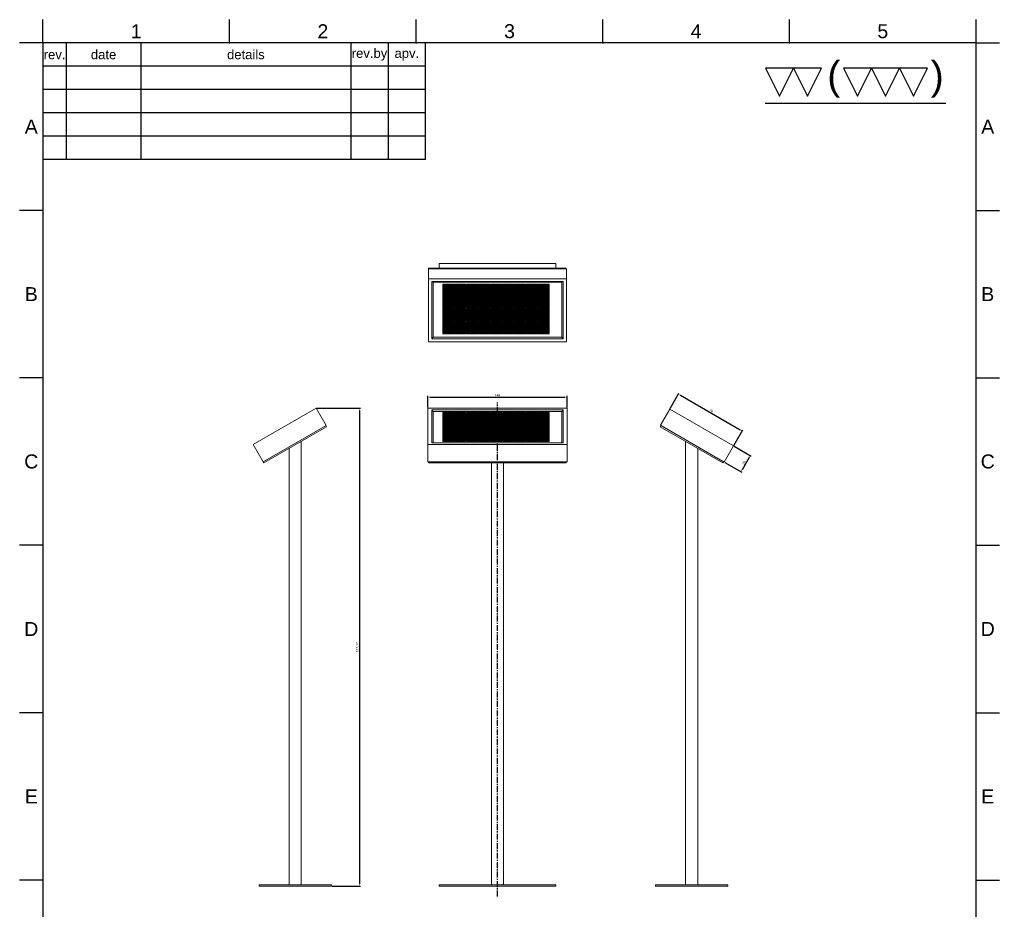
# Model space of a CAD drawing. Header units: millimetres. Extents: x 935 to 1985, y 2093 to 3578.
# Drawn here: x 935 to 1985, y 2624 to 3578 of the extents above; entities that cross this region are included whole.
import ezdxf

# ---------------------------------------------------------------- set-up
doc = ezdxf.new("R2010")
doc.units = ezdxf.units.MM
doc.header["$LTSCALE"] = 0.1
doc.linetypes.add('CENTERX2', pattern=[101.6, 63.5, -12.7, 12.7, -12.7])
for name, color, linetype in [('2', 2, 'Continuous'), ('5', 2, 'Continuous'), ('______', 7, 'Continuous'), ('FORM', 7, 'Continuous'), ('TEXT', 2, 'Continuous')]:
    doc.layers.add(name, color=color, linetype=linetype)
doc.styles.get("Standard").update_dxf_attribs({"font": 'arial_0.ttf'})
doc.dimstyles.new('ISO-25', dxfattribs={"dimtxt": 2.5, "dimasz": 2.5, "dimexe": 1.25, "dimexo": 0.625, "dimtad": 1, "dimtxsty": 'Standard', "dimcen": 2.5, "dimadec": 0, "dimazin": 0, "dimtfac": 1, "dimtmove": 0, "dimatfit": 3, "dimfxl": 1, "dimarcsym": 0})

# ---------------------------------------------------------------- blocks, each defined once
blk = doc.blocks.new('*D50')
at = {"layer": '5', "color": 0, "lineweight": -2, "transparency": 16777216}
for p, q in [((1253.6, 3162.3), (1300.7, 3162.3)), ((1299.5, 3159.8), (1299.5, 2652.7)), ((1270.1, 2650.2), (1300.7, 2650.2))]:
    blk.add_line(p, q, dxfattribs=at)
at = {"layer": '5', "color": 0, "transparency": 16777216}
for points in [[(1299.1, 3159.8), (1299.9, 3159.8), (1299.5, 3162.3)], [(1299.1, 2652.7), (1299.9, 2652.7), (1299.5, 2650.2)]]:
    blk.add_solid(points, dxfattribs=at)
at = {"layer": 'Defpoints', "color": 0, "transparency": 16777216}
for p in [(1253, 3162.3), (1269.4, 2650.2), (1299.5, 2650.2)]:
    blk.add_point(p, dxfattribs=at)
at = {"layer": '5', "color": 0, "transparency": 16777216, "insert": (1297.4, 2906.2), "char_height": 2.5, "attachment_point": 5, "rotation": 90}
blk.add_mtext('512,17', dxfattribs=at)
blk = doc.blocks.new('*D51')
at = {"layer": '5', "color": 0, "lineweight": -2, "transparency": 16777216}
for p, q in [((1372.9, 3163), (1372.9, 3175.4)), ((1375.4, 3174.1), (1519.4, 3174.1)), ((1521.9, 3163), (1521.9, 3175.4))]:
    blk.add_line(p, q, dxfattribs=at)
at = {"layer": '5', "color": 0, "transparency": 16777216}
for points in [[(1375.4, 3174.5), (1375.4, 3173.7), (1372.9, 3174.1)], [(1519.4, 3174.5), (1519.4, 3173.7), (1521.9, 3174.1)]]:
    blk.add_solid(points, dxfattribs=at)
at = {"layer": 'Defpoints', "color": 0, "transparency": 16777216}
for p in [(1521.9, 3174.1), (1372.9, 3162.3), (1521.9, 3162.3)]:
    blk.add_point(p, dxfattribs=at)
at = {"layer": '5', "color": 0, "transparency": 16777216, "insert": (1447.4, 3176), "char_height": 2.5, "attachment_point": 5}
blk.add_mtext('149', dxfattribs=at)
blk = doc.blocks.new('*D52')
at = {"layer": '5', "color": 0, "lineweight": -2, "transparency": 16777216}
for p, q in [((1632.3, 3161.8), (1641.9, 3178.4)), ((1643.4, 3176), (1707.5, 3139)), ((1700.7, 3122.3), (1710.3, 3138.9))]:
    blk.add_line(p, q, dxfattribs=at)
at = {"layer": '5', "color": 0, "transparency": 16777216}
for points in [[(1643.6, 3176.4), (1643.2, 3175.7), (1641.3, 3177.3)], [(1707.7, 3139.4), (1707.3, 3138.7), (1709.7, 3137.8)]]:
    blk.add_solid(points, dxfattribs=at)
at = {"layer": 'Defpoints', "color": 0, "transparency": 16777216}
for p in [(1632, 3161.3), (1709.7, 3137.8), (1700.4, 3121.8)]:
    blk.add_point(p, dxfattribs=at)
at = {"layer": '5', "color": 0, "transparency": 16777216, "insert": (1676.4, 3159.2), "char_height": 2.5, "attachment_point": 5, "rotation": 330}
blk.add_mtext('79', dxfattribs=at)
blk = doc.blocks.new('*D53')
at = {"layer": '5', "color": 0, "lineweight": -2, "transparency": 16777216}
for p, q in [((1701, 3121.5), (1719.3, 3110.9)), ((1717, 3109.3), (1709.5, 3096.3)), ((1691, 3104.1), (1709.3, 3093.6))]:
    blk.add_line(p, q, dxfattribs=at)
at = {"layer": '5', "color": 0, "transparency": 16777216}
for points in [[(1716.6, 3109.5), (1717.3, 3109.1), (1718.2, 3111.5)], [(1709.1, 3096.6), (1709.8, 3096.1), (1708.2, 3094.2)]]:
    blk.add_solid(points, dxfattribs=at)
at = {"layer": 'Defpoints', "color": 0, "transparency": 16777216}
for p in [(1700.4, 3121.8), (1690.4, 3104.5), (1708.2, 3094.2)]:
    blk.add_point(p, dxfattribs=at)
at = {"layer": '5', "color": 0, "transparency": 16777216, "insert": (1711.6, 3103.8), "char_height": 2.5, "attachment_point": 5, "rotation": 60}
blk.add_mtext('20', dxfattribs=at)

msp = doc.modelspace()

# ---------------------------------------------------------------- hatches: boundary and pattern name
for points in [[(1400.902, 3295.019), (1388.902, 3295.019), (1388.902, 3282.245), (1400.902, 3282.245)], [(1413.652, 3295.019), (1401.652, 3295.019), (1401.652, 3282.245), (1413.652, 3282.245)], [(1426.402, 3295.019), (1414.402, 3295.019), (1414.402, 3282.245), (1426.402, 3282.245)], [(1439.152, 3295.019), (1427.152, 3295.019), (1427.152, 3282.245), (1439.152, 3282.245)], [(1451.902, 3295.019), (1439.902, 3295.019), (1439.902, 3282.245), (1451.902, 3282.245)], [(1464.652, 3295.019), (1452.652, 3295.019), (1452.652, 3282.245), (1464.652, 3282.245)], [(1477.402, 3295.019), (1465.402, 3295.019), (1465.402, 3282.245), (1477.402, 3282.245)], [(1490.152, 3295.019), (1478.152, 3295.019), (1478.152, 3282.245), (1490.152, 3282.245)], [(1502.902, 3295.019), (1490.902, 3295.019), (1490.902, 3282.245), (1502.902, 3282.245)], [(1400.902, 3281.596), (1388.902, 3281.596), (1388.902, 3268.822), (1400.902, 3268.822)], [(1413.652, 3281.596), (1401.652, 3281.596), (1401.652, 3268.822), (1413.652, 3268.822)], [(1426.402, 3281.596), (1414.402, 3281.596), (1414.402, 3268.822), (1426.402, 3268.822)], [(1439.152, 3281.596), (1427.152, 3281.596), (1427.152, 3268.822), (1439.152, 3268.822)], [(1451.902, 3281.596), (1439.902, 3281.596), (1439.902, 3268.822), (1451.902, 3268.822)], [(1464.652, 3281.596), (1452.652, 3281.596), (1452.652, 3268.822), (1464.652, 3268.822)], [(1477.402, 3281.596), (1465.402, 3281.596), (1465.402, 3268.822), (1477.402, 3268.822)], [(1490.152, 3281.596), (1478.152, 3281.596), (1478.152, 3268.822), (1490.152, 3268.822)], [(1502.902, 3281.596), (1490.902, 3281.596), (1490.902, 3268.822), (1502.902, 3268.822)], [(1400.902, 3268.172), (1388.902, 3268.172), (1388.902, 3255.398), (1400.902, 3255.398)], [(1413.652, 3268.172), (1401.652, 3268.172), (1401.652, 3255.398), (1413.652, 3255.398)], [(1426.402, 3268.172), (1414.402, 3268.172), (1414.402, 3255.398), (1426.402, 3255.398)], [(1439.152, 3268.172), (1427.152, 3268.172), (1427.152, 3255.398), (1439.152, 3255.398)], [(1451.902, 3268.172), (1439.902, 3268.172), (1439.902, 3255.398), (1451.902, 3255.398)], [(1464.652, 3268.172), (1452.652, 3268.172), (1452.652, 3255.398), (1464.652, 3255.398)], [(1477.402, 3268.172), (1465.402, 3268.172), (1465.402, 3255.398), (1477.402, 3255.398)], [(1490.152, 3268.172), (1478.152, 3268.172), (1478.152, 3255.398), (1490.152, 3255.398)], [(1502.902, 3268.172), (1490.902, 3268.172), (1490.902, 3255.398), (1502.902, 3255.398)], [(1400.902, 3254.749), (1388.902, 3254.749), (1388.902, 3241.975), (1400.902, 3241.975)], [(1413.652, 3254.749), (1401.652, 3254.749), (1401.652, 3241.975), (1413.652, 3241.975)], [(1426.402, 3254.749), (1414.402, 3254.749), (1414.402, 3241.975), (1426.402, 3241.975)], [(1439.152, 3254.749), (1427.152, 3254.749), (1427.152, 3241.975), (1439.152, 3241.975)], [(1451.902, 3254.749), (1439.902, 3254.749), (1439.902, 3241.975), (1451.902, 3241.975)], [(1464.652, 3254.749), (1452.652, 3254.749), (1452.652, 3241.975), (1464.652, 3241.975)], [(1477.402, 3254.749), (1465.402, 3254.749), (1465.402, 3241.975), (1477.402, 3241.975)], [(1490.152, 3254.749), (1478.152, 3254.749), (1478.152, 3241.975), (1490.152, 3241.975)], [(1502.902, 3254.749), (1490.902, 3254.749), (1490.902, 3241.975), (1502.902, 3241.975)], [(1400.902, 3157.494), (1388.902, 3157.494), (1388.902, 3150.119), (1400.902, 3150.119)], [(1413.652, 3157.494), (1401.652, 3157.494), (1401.652, 3150.119), (1413.652, 3150.119)], [(1426.402, 3157.494), (1414.402, 3157.494), (1414.402, 3150.119), (1426.402, 3150.119)], [(1439.152, 3157.494), (1427.152, 3157.494), (1427.152, 3150.119), (1439.152, 3150.119)], [(1447.402, 3157.494), (1439.902, 3157.494), (1439.902, 3150.119), (1447.402, 3150.119)], [(1451.902, 3157.494), (1447.402, 3157.494), (1447.402, 3150.119), (1451.902, 3150.119)], [(1464.652, 3157.494), (1452.652, 3157.494), (1452.652, 3150.119), (1464.652, 3150.119)], [(1477.402, 3157.494), (1465.402, 3157.494), (1465.402, 3150.119), (1477.402, 3150.119)], [(1490.152, 3157.494), (1478.152, 3157.494), (1478.152, 3150.119), (1490.152, 3150.119)], [(1502.902, 3157.494), (1490.902, 3157.494), (1490.902, 3150.119), (1502.902, 3150.119)], [(1400.902, 3149.744), (1388.902, 3149.744), (1388.902, 3142.369), (1400.902, 3142.369)], [(1400.902, 3141.994), (1388.902, 3141.994), (1388.902, 3134.619), (1400.902, 3134.619)], [(1413.652, 3149.744), (1401.652, 3149.744), (1401.652, 3142.369), (1413.652, 3142.369)], [(1413.652, 3141.994), (1401.652, 3141.994), (1401.652, 3134.619), (1413.652, 3134.619)], [(1426.402, 3149.744), (1414.402, 3149.744), (1414.402, 3142.369), (1426.402, 3142.369)], [(1426.402, 3141.994), (1414.402, 3141.994), (1414.402, 3134.619), (1426.402, 3134.619)], [(1439.152, 3149.744), (1427.152, 3149.744), (1427.152, 3142.369), (1439.152, 3142.369)], [(1439.152, 3141.994), (1427.152, 3141.994), (1427.152, 3134.619), (1439.152, 3134.619)], [(1447.402, 3149.744), (1439.902, 3149.744), (1439.902, 3142.369), (1447.402, 3142.369)], [(1447.402, 3141.994), (1439.902, 3141.994), (1439.902, 3134.619), (1447.402, 3134.619)], [(1451.902, 3149.744), (1447.402, 3149.744), (1447.402, 3142.369), (1451.902, 3142.369)], [(1451.902, 3141.994), (1447.402, 3141.994), (1447.402, 3134.619), (1451.902, 3134.619)], [(1464.652, 3149.744), (1452.652, 3149.744), (1452.652, 3142.369), (1464.652, 3142.369)], [(1464.652, 3141.994), (1452.652, 3141.994), (1452.652, 3134.619), (1464.652, 3134.619)], [(1477.402, 3149.744), (1465.402, 3149.744), (1465.402, 3142.369), (1477.402, 3142.369)], [(1477.402, 3141.994), (1465.402, 3141.994), (1465.402, 3134.619), (1477.402, 3134.619)], [(1490.152, 3149.744), (1478.152, 3149.744), (1478.152, 3142.369), (1490.152, 3142.369)], [(1490.152, 3141.994), (1478.152, 3141.994), (1478.152, 3134.619), (1490.152, 3134.619)], [(1502.902, 3149.744), (1490.902, 3149.744), (1490.902, 3142.369), (1502.902, 3142.369)], [(1502.902, 3141.994), (1490.902, 3141.994), (1490.902, 3134.619), (1502.902, 3134.619)], [(1400.902, 3134.244), (1388.902, 3134.244), (1388.902, 3126.869), (1400.902, 3126.869)], [(1413.652, 3134.244), (1401.652, 3134.244), (1401.652, 3126.869), (1413.652, 3126.869)], [(1426.402, 3134.244), (1414.402, 3134.244), (1414.402, 3126.869), (1426.402, 3126.869)], [(1439.152, 3134.244), (1427.152, 3134.244), (1427.152, 3126.869), (1439.152, 3126.869)], [(1447.402, 3134.244), (1439.902, 3134.244), (1439.902, 3126.869), (1447.402, 3126.869)], [(1451.902, 3134.244), (1447.402, 3134.244), (1447.402, 3126.869), (1451.902, 3126.869)], [(1464.652, 3134.244), (1452.652, 3134.244), (1452.652, 3126.869), (1464.652, 3126.869)], [(1477.402, 3134.244), (1465.402, 3134.244), (1465.402, 3126.869), (1477.402, 3126.869)], [(1490.152, 3134.244), (1478.152, 3134.244), (1478.152, 3126.869), (1490.152, 3126.869)], [(1502.902, 3134.244), (1490.902, 3134.244), (1490.902, 3126.869), (1502.902, 3126.869)]]:
    msp.add_hatch(color=8).paths.add_polyline_path(points, flags=0)

# ---------------------------------------------------------------- linework, layer by layer
at = {"color": 1, "linetype": 'CENTERX2'}
msp.add_line((1447.402, 2639.058), (1447.402, 3168.284), dxfattribs=at)
at = {"layer": '2', "color": 2}
for p, q in [((1764.773, 3526.42), (1734.773, 3526.42)), ((1734.773, 3526.42), (1749.773, 3496.42)), ((1749.773, 3496.42), (1764.773, 3526.42)), ((1794.773, 3526.42), (1764.773, 3526.42)), ((1764.773, 3526.42), (1779.773, 3496.42)), ((1779.773, 3496.42), (1794.773, 3526.42)), ((1848.237, 3526.42), (1818.237, 3526.42)), ((1818.237, 3526.42), (1833.237, 3496.42)), ((1833.237, 3496.42), (1848.237, 3526.42)), ((1878.237, 3526.42), (1848.237, 3526.42)), ((1848.237, 3526.42), (1863.237, 3496.42)), ((1863.237, 3496.42), (1878.237, 3526.42)), ((1908.237, 3526.42), (1878.237, 3526.42)), ((1878.237, 3526.42), (1893.237, 3496.42)), ((1893.237, 3496.42), (1908.237, 3526.42)), ((1734.233, 3489.131), (1927.915, 3489.131))]:
    msp.add_line(p, q, dxfattribs=at)
at = {"layer": '______', "lineweight": 15}
for p, q in [((1373.402, 3300.889), (1373.402, 3311.639)), ((1521.402, 3311.639), (1373.402, 3311.639)), ((1373.652, 3311.639), (1373.652, 3312.173)), ((1521.152, 3312.173), (1373.652, 3312.173)), ((1384.902, 3317.364), (1509.902, 3317.364)), ((1384.902, 3312.173), (1384.902, 3317.364)), ((1509.902, 3317.364), (1509.902, 3312.173)), ((1521.152, 3311.639), (1521.152, 3312.173)), ((1521.402, 3300.889), (1521.402, 3311.639)), ((1373.402, 3300.889), (1373.402, 3233.339)), ((1373.402, 3300.889), (1521.402, 3300.889)), ((1376.902, 3297.858), (1517.902, 3297.858)), ((1376.902, 3236.37), (1376.902, 3297.858)), ((1376.902, 3297.858), (1378.402, 3297.309)), ((1378.402, 3297.309), (1516.402, 3297.309)), ((1378.402, 3297.309), (1378.402, 3238.419)), ((1516.402, 3297.309), (1517.902, 3297.858)), ((1516.402, 3297.309), (1516.402, 3238.419)), ((1517.902, 3297.858), (1517.902, 3236.37)), ((1521.402, 3300.889), (1521.402, 3233.339)), ((1400.902, 3295.144), (1388.902, 3295.144)), ((1388.902, 3295.019), (1388.902, 3295.144)), ((1400.902, 3295.019), (1388.902, 3295.019)), ((1388.902, 3295.019), (1388.902, 3282.245)), ((1400.902, 3295.019), (1400.902, 3295.144)), ((1400.902, 3282.245), (1400.902, 3295.019)), ((1413.652, 3295.144), (1401.652, 3295.144)), ((1401.652, 3295.019), (1401.652, 3295.144)), ((1413.652, 3295.019), (1401.652, 3295.019)), ((1401.652, 3295.019), (1401.652, 3282.245)), ((1413.652, 3295.019), (1413.652, 3295.144)), ((1413.652, 3282.245), (1413.652, 3295.019)), ((1426.402, 3295.144), (1414.402, 3295.144)), ((1414.402, 3295.019), (1414.402, 3295.144)), ((1426.402, 3295.019), (1414.402, 3295.019)), ((1414.402, 3295.019), (1414.402, 3282.245)), ((1426.402, 3295.019), (1426.402, 3295.144)), ((1426.402, 3282.245), (1426.402, 3295.019)), ((1439.152, 3295.144), (1427.152, 3295.144)), ((1427.152, 3295.019), (1427.152, 3295.144)), ((1439.152, 3295.019), (1427.152, 3295.019)), ((1427.152, 3295.019), (1427.152, 3282.245)), ((1439.152, 3295.019), (1439.152, 3295.144)), ((1439.152, 3282.245), (1439.152, 3295.019)), ((1451.902, 3295.144), (1439.902, 3295.144)), ((1439.902, 3295.019), (1439.902, 3295.144)), ((1451.902, 3295.019), (1439.902, 3295.019)), ((1439.902, 3295.019), (1439.902, 3282.245)), ((1451.902, 3295.019), (1451.902, 3295.144)), ((1451.902, 3282.245), (1451.902, 3295.019)), ((1464.652, 3295.144), (1452.652, 3295.144)), ((1452.652, 3295.019), (1452.652, 3295.144)), ((1464.652, 3295.019), (1452.652, 3295.019)), ((1452.652, 3295.019), (1452.652, 3282.245)), ((1464.652, 3295.019), (1464.652, 3295.144)), ((1464.652, 3282.245), (1464.652, 3295.019)), ((1477.402, 3295.144), (1465.402, 3295.144)), ((1465.402, 3295.019), (1465.402, 3295.144)), ((1477.402, 3295.019), (1465.402, 3295.019)), ((1465.402, 3295.019), (1465.402, 3282.245)), ((1477.402, 3295.019), (1477.402, 3295.144)), ((1477.402, 3282.245), (1477.402, 3295.019)), ((1490.152, 3295.144), (1478.152, 3295.144)), ((1478.152, 3295.019), (1478.152, 3295.144)), ((1490.152, 3295.019), (1478.152, 3295.019)), ((1478.152, 3295.019), (1478.152, 3282.245)), ((1490.152, 3295.019), (1490.152, 3295.144)), ((1490.152, 3282.245), (1490.152, 3295.019)), ((1502.902, 3295.144), (1490.902, 3295.144)), ((1490.902, 3295.019), (1490.902, 3295.144)), ((1502.902, 3295.019), (1490.902, 3295.019)), ((1490.902, 3295.019), (1490.902, 3282.245)), ((1502.902, 3295.019), (1502.902, 3295.144)), ((1502.902, 3282.245), (1502.902, 3295.019)), ((1388.902, 3282.245), (1400.902, 3282.245)), ((1400.902, 3281.721), (1388.902, 3281.721)), ((1388.902, 3281.596), (1388.902, 3281.721)), ((1400.902, 3281.596), (1388.902, 3281.596)), ((1388.902, 3281.596), (1388.902, 3268.822)), ((1400.902, 3281.596), (1400.902, 3281.721)), ((1400.902, 3268.822), (1400.902, 3281.596)), ((1401.652, 3282.245), (1413.652, 3282.245)), ((1413.652, 3281.721), (1401.652, 3281.721)), ((1401.652, 3281.596), (1401.652, 3281.721)), ((1413.652, 3281.596), (1401.652, 3281.596)), ((1401.652, 3281.596), (1401.652, 3268.822)), ((1413.652, 3281.596), (1413.652, 3281.721)), ((1413.652, 3268.822), (1413.652, 3281.596)), ((1414.402, 3282.245), (1426.402, 3282.245)), ((1426.402, 3281.721), (1414.402, 3281.721)), ((1414.402, 3281.596), (1414.402, 3281.721)), ((1426.402, 3281.596), (1414.402, 3281.596)), ((1414.402, 3281.596), (1414.402, 3268.822)), ((1426.402, 3281.596), (1426.402, 3281.721)), ((1426.402, 3268.822), (1426.402, 3281.596)), ((1427.152, 3282.245), (1439.152, 3282.245)), ((1439.152, 3281.721), (1427.152, 3281.721)), ((1427.152, 3281.596), (1427.152, 3281.721)), ((1439.152, 3281.596), (1427.152, 3281.596)), ((1427.152, 3281.596), (1427.152, 3268.822)), ((1439.152, 3281.596), (1439.152, 3281.721)), ((1439.152, 3268.822), (1439.152, 3281.596)), ((1439.902, 3282.245), (1451.902, 3282.245)), ((1451.902, 3281.721), (1439.902, 3281.721)), ((1439.902, 3281.596), (1439.902, 3281.721)), ((1451.902, 3281.596), (1439.902, 3281.596)), ((1439.902, 3281.596), (1439.902, 3268.822)), ((1451.902, 3281.596), (1451.902, 3281.721)), ((1451.902, 3268.822), (1451.902, 3281.596)), ((1452.652, 3282.245), (1464.652, 3282.245)), ((1464.652, 3281.721), (1452.652, 3281.721)), ((1452.652, 3281.596), (1452.652, 3281.721)), ((1464.652, 3281.596), (1452.652, 3281.596)), ((1452.652, 3281.596), (1452.652, 3268.822)), ((1464.652, 3281.596), (1464.652, 3281.721)), ((1464.652, 3268.822), (1464.652, 3281.596)), ((1465.402, 3282.245), (1477.402, 3282.245)), ((1477.402, 3281.721), (1465.402, 3281.721)), ((1465.402, 3281.596), (1465.402, 3281.721)), ((1477.402, 3281.596), (1465.402, 3281.596)), ((1465.402, 3281.596), (1465.402, 3268.822)), ((1477.402, 3281.596), (1477.402, 3281.721)), ((1477.402, 3268.822), (1477.402, 3281.596)), ((1478.152, 3282.245), (1490.152, 3282.245)), ((1490.152, 3281.721), (1478.152, 3281.721)), ((1478.152, 3281.596), (1478.152, 3281.721)), ((1490.152, 3281.596), (1478.152, 3281.596)), ((1478.152, 3281.596), (1478.152, 3268.822)), ((1490.152, 3281.596), (1490.152, 3281.721)), ((1490.152, 3268.822), (1490.152, 3281.596)), ((1490.902, 3282.245), (1502.902, 3282.245)), ((1502.902, 3281.721), (1490.902, 3281.721)), ((1490.902, 3281.596), (1490.902, 3281.721)), ((1502.902, 3281.596), (1490.902, 3281.596)), ((1490.902, 3281.596), (1490.902, 3268.822)), ((1502.902, 3281.596), (1502.902, 3281.721)), ((1502.902, 3268.822), (1502.902, 3281.596)), ((1388.902, 3268.822), (1400.902, 3268.822)), ((1400.902, 3268.297), (1388.902, 3268.297)), ((1388.902, 3268.172), (1388.902, 3268.297)), ((1400.902, 3268.172), (1388.902, 3268.172)), ((1388.902, 3268.172), (1388.902, 3255.398)), ((1400.902, 3268.172), (1400.902, 3268.297)), ((1400.902, 3255.398), (1400.902, 3268.172)), ((1401.652, 3268.822), (1413.652, 3268.822)), ((1413.652, 3268.297), (1401.652, 3268.297)), ((1401.652, 3268.172), (1401.652, 3268.297)), ((1413.652, 3268.172), (1401.652, 3268.172)), ((1401.652, 3268.172), (1401.652, 3255.398)), ((1413.652, 3268.172), (1413.652, 3268.297)), ((1413.652, 3255.398), (1413.652, 3268.172)), ((1414.402, 3268.822), (1426.402, 3268.822)), ((1426.402, 3268.297), (1414.402, 3268.297)), ((1414.402, 3268.172), (1414.402, 3268.297)), ((1426.402, 3268.172), (1414.402, 3268.172)), ((1414.402, 3268.172), (1414.402, 3255.398)), ((1426.402, 3268.172), (1426.402, 3268.297)), ((1426.402, 3255.398), (1426.402, 3268.172)), ((1427.152, 3268.822), (1439.152, 3268.822)), ((1439.152, 3268.297), (1427.152, 3268.297)), ((1427.152, 3268.172), (1427.152, 3268.297)), ((1439.152, 3268.172), (1427.152, 3268.172)), ((1427.152, 3268.172), (1427.152, 3255.398)), ((1439.152, 3268.172), (1439.152, 3268.297)), ((1439.152, 3255.398), (1439.152, 3268.172)), ((1439.902, 3268.822), (1451.902, 3268.822)), ((1451.902, 3268.297), (1439.902, 3268.297)), ((1439.902, 3268.172), (1439.902, 3268.297)), ((1451.902, 3268.172), (1439.902, 3268.172)), ((1439.902, 3268.172), (1439.902, 3255.398)), ((1451.902, 3268.172), (1451.902, 3268.297)), ((1451.902, 3255.398), (1451.902, 3268.172)), ((1452.652, 3268.822), (1464.652, 3268.822)), ((1464.652, 3268.297), (1452.652, 3268.297)), ((1452.652, 3268.172), (1452.652, 3268.297)), ((1464.652, 3268.172), (1452.652, 3268.172)), ((1452.652, 3268.172), (1452.652, 3255.398)), ((1464.652, 3268.172), (1464.652, 3268.297)), ((1464.652, 3255.398), (1464.652, 3268.172)), ((1465.402, 3268.822), (1477.402, 3268.822)), ((1477.402, 3268.297), (1465.402, 3268.297)), ((1465.402, 3268.172), (1465.402, 3268.297)), ((1477.402, 3268.172), (1465.402, 3268.172)), ((1465.402, 3268.172), (1465.402, 3255.398)), ((1477.402, 3268.172), (1477.402, 3268.297)), ((1477.402, 3255.398), (1477.402, 3268.172)), ((1478.152, 3268.822), (1490.152, 3268.822)), ((1490.152, 3268.297), (1478.152, 3268.297)), ((1478.152, 3268.172), (1478.152, 3268.297)), ((1490.152, 3268.172), (1478.152, 3268.172)), ((1478.152, 3268.172), (1478.152, 3255.398)), ((1490.152, 3268.172), (1490.152, 3268.297)), ((1490.152, 3255.398), (1490.152, 3268.172)), ((1490.902, 3268.822), (1502.902, 3268.822)), ((1502.902, 3268.297), (1490.902, 3268.297)), ((1490.902, 3268.172), (1490.902, 3268.297)), ((1502.902, 3268.172), (1490.902, 3268.172)), ((1490.902, 3268.172), (1490.902, 3255.398)), ((1502.902, 3268.172), (1502.902, 3268.297)), ((1502.902, 3255.398), (1502.902, 3268.172)), ((1388.902, 3255.398), (1400.902, 3255.398)), ((1401.652, 3255.398), (1413.652, 3255.398)), ((1414.402, 3255.398), (1426.402, 3255.398)), ((1427.152, 3255.398), (1439.152, 3255.398)), ((1439.902, 3255.398), (1451.902, 3255.398)), ((1452.652, 3255.398), (1464.652, 3255.398)), ((1465.402, 3255.398), (1477.402, 3255.398)), ((1478.152, 3255.398), (1490.152, 3255.398)), ((1490.902, 3255.398), (1502.902, 3255.398)), ((1400.902, 3254.874), (1388.902, 3254.874)), ((1388.902, 3254.749), (1388.902, 3254.874)), ((1400.902, 3254.749), (1388.902, 3254.749)), ((1388.902, 3254.749), (1388.902, 3241.975)), ((1400.902, 3254.749), (1400.902, 3254.874)), ((1400.902, 3241.975), (1400.902, 3254.749)), ((1413.652, 3254.874), (1401.652, 3254.874)), ((1401.652, 3254.749), (1401.652, 3254.874)), ((1413.652, 3254.749), (1401.652, 3254.749)), ((1401.652, 3254.749), (1401.652, 3241.975)), ((1413.652, 3254.749), (1413.652, 3254.874)), ((1413.652, 3241.975), (1413.652, 3254.749)), ((1426.402, 3254.874), (1414.402, 3254.874)), ((1414.402, 3254.749), (1414.402, 3254.874)), ((1426.402, 3254.749), (1414.402, 3254.749)), ((1414.402, 3254.749), (1414.402, 3241.975)), ((1426.402, 3254.749), (1426.402, 3254.874)), ((1426.402, 3241.975), (1426.402, 3254.749)), ((1439.152, 3254.874), (1427.152, 3254.874)), ((1427.152, 3254.749), (1427.152, 3254.874)), ((1439.152, 3254.749), (1427.152, 3254.749)), ((1427.152, 3254.749), (1427.152, 3241.975)), ((1439.152, 3254.749), (1439.152, 3254.874)), ((1439.152, 3241.975), (1439.152, 3254.749)), ((1451.902, 3254.874), (1439.902, 3254.874)), ((1439.902, 3254.749), (1439.902, 3254.874)), ((1451.902, 3254.749), (1439.902, 3254.749)), ((1439.902, 3254.749), (1439.902, 3241.975)), ((1451.902, 3254.749), (1451.902, 3254.874)), ((1451.902, 3241.975), (1451.902, 3254.749)), ((1464.652, 3254.874), (1452.652, 3254.874)), ((1452.652, 3254.749), (1452.652, 3254.874)), ((1464.652, 3254.749), (1452.652, 3254.749)), ((1452.652, 3254.749), (1452.652, 3241.975)), ((1464.652, 3254.749), (1464.652, 3254.874)), ((1464.652, 3241.975), (1464.652, 3254.749)), ((1477.402, 3254.874), (1465.402, 3254.874)), ((1465.402, 3254.749), (1465.402, 3254.874)), ((1477.402, 3254.749), (1465.402, 3254.749)), ((1465.402, 3254.749), (1465.402, 3241.975)), ((1477.402, 3254.749), (1477.402, 3254.874)), ((1477.402, 3241.975), (1477.402, 3254.749)), ((1490.152, 3254.874), (1478.152, 3254.874)), ((1478.152, 3254.749), (1478.152, 3254.874)), ((1490.152, 3254.749), (1478.152, 3254.749)), ((1478.152, 3254.749), (1478.152, 3241.975)), ((1490.152, 3254.749), (1490.152, 3254.874)), ((1490.152, 3241.975), (1490.152, 3254.749)), ((1502.902, 3254.874), (1490.902, 3254.874)), ((1490.902, 3254.749), (1490.902, 3254.874)), ((1502.902, 3254.749), (1490.902, 3254.749)), ((1490.902, 3254.749), (1490.902, 3241.975)), ((1502.902, 3254.749), (1502.902, 3254.874)), ((1502.902, 3241.975), (1502.902, 3254.749)), ((1376.902, 3236.37), (1378.402, 3238.419)), ((1517.902, 3236.37), (1376.902, 3236.37)), ((1378.402, 3238.419), (1516.402, 3238.419)), ((1388.902, 3241.975), (1400.902, 3241.975)), ((1401.652, 3241.975), (1413.652, 3241.975)), ((1414.402, 3241.975), (1426.402, 3241.975)), ((1427.152, 3241.975), (1439.152, 3241.975)), ((1439.902, 3241.975), (1451.902, 3241.975)), ((1452.652, 3241.975), (1464.652, 3241.975)), ((1465.402, 3241.975), (1477.402, 3241.975)), ((1478.152, 3241.975), (1490.152, 3241.975)), ((1490.902, 3241.975), (1502.902, 3241.975)), ((1516.402, 3238.419), (1517.902, 3236.37)), ((1373.402, 3233.339), (1521.402, 3233.339)), ((1252.96, 3162.326), (1185.41, 3123.326)), ((1252.96, 3162.326), (1263.71, 3143.707)), ((1372.902, 3162.326), (1521.902, 3162.326)), ((1372.902, 3162.326), (1372.902, 3123.326)), ((1376.902, 3160.576), (1517.902, 3160.576)), ((1376.902, 3125.076), (1376.902, 3160.576)), ((1376.902, 3160.576), (1378.402, 3158.527)), ((1516.402, 3158.527), (1517.902, 3160.576)), ((1517.902, 3160.576), (1517.902, 3125.076)), ((1521.902, 3162.326), (1521.902, 3123.326)), ((1632.013, 3161.277), (1622.013, 3143.957)), ((1632.013, 3161.277), (1700.429, 3121.777)), ((1378.402, 3158.527), (1378.402, 3125.076)), ((1378.402, 3158.527), (1516.402, 3158.527)), ((1400.902, 3157.494), (1388.902, 3157.494)), ((1388.902, 3157.494), (1388.902, 3150.119)), ((1388.902, 3150.119), (1400.902, 3150.119)), ((1388.902, 3150.119), (1388.902, 3149.902)), ((1400.902, 3150.119), (1400.902, 3157.494)), ((1400.902, 3150.119), (1400.902, 3149.902)), ((1413.652, 3157.494), (1401.652, 3157.494)), ((1401.652, 3157.494), (1401.652, 3150.119)), ((1401.652, 3150.119), (1401.652, 3149.902)), ((1401.652, 3150.119), (1413.652, 3150.119)), ((1413.652, 3150.119), (1413.652, 3157.494)), ((1413.652, 3150.119), (1413.652, 3149.902)), ((1426.402, 3157.494), (1414.402, 3157.494)), ((1414.402, 3157.494), (1414.402, 3150.119)), ((1414.402, 3150.119), (1414.402, 3149.902)), ((1414.402, 3150.119), (1426.402, 3150.119)), ((1426.402, 3150.119), (1426.402, 3157.494)), ((1426.402, 3150.119), (1426.402, 3149.902)), ((1439.152, 3157.494), (1427.152, 3157.494)), ((1427.152, 3157.494), (1427.152, 3150.119)), ((1427.152, 3150.119), (1439.152, 3150.119)), ((1427.152, 3150.119), (1427.152, 3149.902)), ((1439.152, 3150.119), (1439.152, 3157.494)), ((1439.152, 3150.119), (1439.152, 3149.902)), ((1451.902, 3157.494), (1439.902, 3157.494)), ((1439.902, 3157.494), (1439.902, 3150.119)), ((1439.902, 3150.119), (1439.902, 3149.902)), ((1439.902, 3150.119), (1451.902, 3150.119)), ((1451.902, 3150.119), (1451.902, 3157.494)), ((1451.902, 3150.119), (1451.902, 3149.902)), ((1464.652, 3157.494), (1452.652, 3157.494)), ((1452.652, 3157.494), (1452.652, 3150.119)), ((1452.652, 3150.119), (1464.652, 3150.119)), ((1452.652, 3150.119), (1452.652, 3149.902)), ((1464.652, 3150.119), (1464.652, 3157.494)), ((1464.652, 3150.119), (1464.652, 3149.902)), ((1477.402, 3157.494), (1465.402, 3157.494)), ((1465.402, 3157.494), (1465.402, 3150.119)), ((1465.402, 3150.119), (1477.402, 3150.119)), ((1465.402, 3150.119), (1465.402, 3149.902)), ((1477.402, 3150.119), (1477.402, 3157.494)), ((1477.402, 3150.119), (1477.402, 3149.902)), ((1490.152, 3157.494), (1478.152, 3157.494)), ((1478.152, 3157.494), (1478.152, 3150.119)), ((1478.152, 3150.119), (1490.152, 3150.119)), ((1478.152, 3150.119), (1478.152, 3149.902)), ((1490.152, 3150.119), (1490.152, 3157.494)), ((1490.152, 3150.119), (1490.152, 3149.902)), ((1502.902, 3157.494), (1490.902, 3157.494)), ((1490.902, 3157.494), (1490.902, 3150.119)), ((1490.902, 3150.119), (1502.902, 3150.119)), ((1490.902, 3150.119), (1490.902, 3149.902)), ((1502.902, 3150.119), (1502.902, 3157.494)), ((1502.902, 3150.119), (1502.902, 3149.902)), ((1516.402, 3158.527), (1516.402, 3125.076)), ((1196.16, 3104.707), (1263.71, 3143.707)), ((1197.126, 3103.533), (1264.243, 3142.283)), ((1263.493, 3143.582), (1264.243, 3142.283)), ((1388.902, 3149.902), (1400.902, 3149.902)), ((1400.902, 3149.744), (1388.902, 3149.744)), ((1388.902, 3149.744), (1388.902, 3142.369)), ((1388.902, 3142.369), (1400.902, 3142.369)), ((1388.902, 3142.369), (1388.902, 3142.152)), ((1388.902, 3142.152), (1400.902, 3142.152)), ((1400.902, 3141.994), (1388.902, 3141.994)), ((1388.902, 3141.994), (1388.902, 3134.619)), ((1400.902, 3142.369), (1400.902, 3149.744)), ((1400.902, 3142.369), (1400.902, 3142.152)), ((1400.902, 3134.619), (1400.902, 3141.994)), ((1401.652, 3149.902), (1413.652, 3149.902)), ((1413.652, 3149.744), (1401.652, 3149.744)), ((1401.652, 3149.744), (1401.652, 3142.369)), ((1401.652, 3142.369), (1413.652, 3142.369)), ((1401.652, 3142.369), (1401.652, 3142.152)), ((1401.652, 3142.152), (1413.652, 3142.152)), ((1413.652, 3141.994), (1401.652, 3141.994)), ((1401.652, 3141.994), (1401.652, 3134.619)), ((1413.652, 3142.369), (1413.652, 3149.744)), ((1413.652, 3142.369), (1413.652, 3142.152)), ((1413.652, 3134.619), (1413.652, 3141.994)), ((1414.402, 3149.902), (1426.402, 3149.902)), ((1426.402, 3149.744), (1414.402, 3149.744)), ((1414.402, 3149.744), (1414.402, 3142.369)), ((1414.402, 3142.369), (1426.402, 3142.369)), ((1414.402, 3142.369), (1414.402, 3142.152)), ((1414.402, 3142.152), (1426.402, 3142.152)), ((1426.402, 3141.994), (1414.402, 3141.994)), ((1414.402, 3141.994), (1414.402, 3134.619)), ((1426.402, 3142.369), (1426.402, 3149.744)), ((1426.402, 3142.369), (1426.402, 3142.152)), ((1426.402, 3134.619), (1426.402, 3141.994)), ((1427.152, 3149.902), (1439.152, 3149.902)), ((1439.152, 3149.744), (1427.152, 3149.744)), ((1427.152, 3149.744), (1427.152, 3142.369)), ((1427.152, 3142.369), (1439.152, 3142.369)), ((1427.152, 3142.369), (1427.152, 3142.152)), ((1427.152, 3142.152), (1439.152, 3142.152)), ((1439.152, 3141.994), (1427.152, 3141.994)), ((1427.152, 3141.994), (1427.152, 3134.619)), ((1439.152, 3142.369), (1439.152, 3149.744)), ((1439.152, 3142.369), (1439.152, 3142.152)), ((1439.152, 3134.619), (1439.152, 3141.994)), ((1439.902, 3149.902), (1451.902, 3149.902)), ((1451.902, 3149.744), (1439.902, 3149.744)), ((1439.902, 3149.744), (1439.902, 3142.369)), ((1439.902, 3142.369), (1451.902, 3142.369)), ((1439.902, 3142.369), (1439.902, 3142.152)), ((1439.902, 3142.152), (1451.902, 3142.152)), ((1451.902, 3141.994), (1439.902, 3141.994)), ((1439.902, 3141.994), (1439.902, 3134.619)), ((1451.902, 3142.369), (1451.902, 3149.744)), ((1451.902, 3142.369), (1451.902, 3142.152)), ((1451.902, 3134.619), (1451.902, 3141.994)), ((1452.652, 3149.902), (1464.652, 3149.902)), ((1464.652, 3149.744), (1452.652, 3149.744)), ((1452.652, 3149.744), (1452.652, 3142.369)), ((1452.652, 3142.369), (1464.652, 3142.369)), ((1452.652, 3142.369), (1452.652, 3142.152)), ((1452.652, 3142.152), (1464.652, 3142.152)), ((1464.652, 3141.994), (1452.652, 3141.994)), ((1452.652, 3141.994), (1452.652, 3134.619)), ((1464.652, 3142.369), (1464.652, 3149.744)), ((1464.652, 3142.369), (1464.652, 3142.152)), ((1464.652, 3134.619), (1464.652, 3141.994)), ((1465.402, 3149.902), (1477.402, 3149.902)), ((1477.402, 3149.744), (1465.402, 3149.744)), ((1465.402, 3149.744), (1465.402, 3142.369)), ((1465.402, 3142.369), (1477.402, 3142.369)), ((1465.402, 3142.369), (1465.402, 3142.152)), ((1465.402, 3142.152), (1477.402, 3142.152)), ((1477.402, 3141.994), (1465.402, 3141.994)), ((1465.402, 3141.994), (1465.402, 3134.619)), ((1477.402, 3142.369), (1477.402, 3149.744)), ((1477.402, 3142.369), (1477.402, 3142.152)), ((1477.402, 3134.619), (1477.402, 3141.994)), ((1478.152, 3149.902), (1490.152, 3149.902)), ((1490.152, 3149.744), (1478.152, 3149.744)), ((1478.152, 3149.744), (1478.152, 3142.369)), ((1478.152, 3142.369), (1490.152, 3142.369)), ((1478.152, 3142.369), (1478.152, 3142.152)), ((1478.152, 3142.152), (1490.152, 3142.152)), ((1490.152, 3141.994), (1478.152, 3141.994)), ((1478.152, 3141.994), (1478.152, 3134.619)), ((1490.152, 3142.369), (1490.152, 3149.744)), ((1490.152, 3142.369), (1490.152, 3142.152)), ((1490.152, 3134.619), (1490.152, 3141.994)), ((1490.902, 3149.902), (1502.902, 3149.902)), ((1502.902, 3149.744), (1490.902, 3149.744)), ((1490.902, 3149.744), (1490.902, 3142.369)), ((1490.902, 3142.369), (1502.902, 3142.369)), ((1490.902, 3142.369), (1490.902, 3142.152)), ((1490.902, 3142.152), (1502.902, 3142.152)), ((1502.902, 3141.994), (1490.902, 3141.994)), ((1490.902, 3141.994), (1490.902, 3134.619)), ((1502.902, 3142.369), (1502.902, 3149.744)), ((1502.902, 3142.369), (1502.902, 3142.152)), ((1502.902, 3134.619), (1502.902, 3141.994)), ((1622.663, 3143.582), (1621.913, 3142.283)), ((1621.913, 3142.283), (1689.03, 3103.533)), ((1622.013, 3143.957), (1690.429, 3104.457)), ((1388.902, 3134.619), (1400.902, 3134.619)), ((1388.902, 3134.619), (1388.902, 3134.402)), ((1388.902, 3134.402), (1400.902, 3134.402)), ((1400.902, 3134.244), (1388.902, 3134.244)), ((1388.902, 3134.244), (1388.902, 3126.869)), ((1400.902, 3134.619), (1400.902, 3134.402)), ((1400.902, 3126.869), (1400.902, 3134.244)), ((1401.652, 3134.619), (1413.652, 3134.619)), ((1401.652, 3134.619), (1401.652, 3134.402)), ((1401.652, 3134.402), (1413.652, 3134.402)), ((1413.652, 3134.244), (1401.652, 3134.244)), ((1401.652, 3134.244), (1401.652, 3126.869)), ((1413.652, 3134.619), (1413.652, 3134.402)), ((1413.652, 3126.869), (1413.652, 3134.244)), ((1414.402, 3134.619), (1426.402, 3134.619)), ((1414.402, 3134.619), (1414.402, 3134.402)), ((1414.402, 3134.402), (1426.402, 3134.402)), ((1426.402, 3134.244), (1414.402, 3134.244)), ((1414.402, 3134.244), (1414.402, 3126.869)), ((1426.402, 3134.619), (1426.402, 3134.402)), ((1426.402, 3126.869), (1426.402, 3134.244)), ((1427.152, 3134.619), (1439.152, 3134.619)), ((1427.152, 3134.619), (1427.152, 3134.402)), ((1427.152, 3134.402), (1439.152, 3134.402)), ((1439.152, 3134.244), (1427.152, 3134.244)), ((1427.152, 3134.244), (1427.152, 3126.869)), ((1439.152, 3134.619), (1439.152, 3134.402)), ((1439.152, 3126.869), (1439.152, 3134.244)), ((1439.902, 3134.619), (1439.902, 3134.402)), ((1439.902, 3134.619), (1451.902, 3134.619)), ((1439.902, 3134.402), (1451.902, 3134.402)), ((1451.902, 3134.244), (1439.902, 3134.244)), ((1439.902, 3134.244), (1439.902, 3126.869)), ((1451.902, 3134.619), (1451.902, 3134.402)), ((1451.902, 3126.869), (1451.902, 3134.244)), ((1452.652, 3134.619), (1464.652, 3134.619)), ((1452.652, 3134.619), (1452.652, 3134.402)), ((1452.652, 3134.402), (1464.652, 3134.402)), ((1464.652, 3134.244), (1452.652, 3134.244)), ((1452.652, 3134.244), (1452.652, 3126.869)), ((1464.652, 3134.619), (1464.652, 3134.402)), ((1464.652, 3126.869), (1464.652, 3134.244)), ((1465.402, 3134.619), (1477.402, 3134.619)), ((1465.402, 3134.619), (1465.402, 3134.402)), ((1465.402, 3134.402), (1477.402, 3134.402)), ((1477.402, 3134.244), (1465.402, 3134.244)), ((1465.402, 3134.244), (1465.402, 3126.869)), ((1477.402, 3134.619), (1477.402, 3134.402)), ((1477.402, 3126.869), (1477.402, 3134.244)), ((1478.152, 3134.619), (1478.152, 3134.402)), ((1478.152, 3134.619), (1490.152, 3134.619)), ((1478.152, 3134.402), (1490.152, 3134.402)), ((1490.152, 3134.244), (1478.152, 3134.244)), ((1478.152, 3134.244), (1478.152, 3126.869)), ((1490.152, 3134.619), (1490.152, 3134.402)), ((1490.152, 3126.869), (1490.152, 3134.244)), ((1490.902, 3134.619), (1502.902, 3134.619)), ((1490.902, 3134.619), (1490.902, 3134.402)), ((1490.902, 3134.402), (1502.902, 3134.402)), ((1502.902, 3134.244), (1490.902, 3134.244)), ((1490.902, 3134.244), (1490.902, 3126.869)), ((1502.902, 3134.619), (1502.902, 3134.402)), ((1502.902, 3126.869), (1502.902, 3134.244)), ((1185.41, 3123.326), (1196.16, 3104.707)), ((1224.185, 3119.155), (1224.185, 2651.661)), ((1237.185, 2651.661), (1237.185, 3126.661)), ((1372.902, 3123.326), (1521.902, 3123.326)), ((1372.902, 3123.326), (1372.902, 3104.707)), ((1517.902, 3125.076), (1376.902, 3125.076)), ((1388.902, 3126.869), (1388.902, 3126.652)), ((1388.902, 3126.869), (1400.902, 3126.869)), ((1388.902, 3126.652), (1400.902, 3126.652)), ((1400.902, 3126.869), (1400.902, 3126.652)), ((1401.652, 3126.869), (1413.652, 3126.869)), ((1401.652, 3126.869), (1401.652, 3126.652)), ((1401.652, 3126.652), (1413.652, 3126.652)), ((1413.652, 3126.869), (1413.652, 3126.652)), ((1414.402, 3126.869), (1414.402, 3126.652)), ((1414.402, 3126.869), (1426.402, 3126.869)), ((1414.402, 3126.652), (1426.402, 3126.652)), ((1426.402, 3126.869), (1426.402, 3126.652)), ((1427.152, 3126.869), (1439.152, 3126.869)), ((1427.152, 3126.869), (1427.152, 3126.652)), ((1427.152, 3126.652), (1439.152, 3126.652)), ((1439.152, 3126.869), (1439.152, 3126.652)), ((1439.902, 3126.869), (1451.902, 3126.869)), ((1439.902, 3126.869), (1439.902, 3126.652)), ((1439.902, 3126.652), (1451.902, 3126.652)), ((1451.902, 3126.869), (1451.902, 3126.652)), ((1452.652, 3126.869), (1452.652, 3126.652)), ((1452.652, 3126.869), (1464.652, 3126.869)), ((1452.652, 3126.652), (1464.652, 3126.652)), ((1464.652, 3126.869), (1464.652, 3126.652)), ((1465.402, 3126.869), (1465.402, 3126.652)), ((1465.402, 3126.869), (1477.402, 3126.869)), ((1465.402, 3126.652), (1477.402, 3126.652)), ((1477.402, 3126.869), (1477.402, 3126.652)), ((1478.152, 3126.869), (1478.152, 3126.652)), ((1478.152, 3126.869), (1490.152, 3126.869)), ((1478.152, 3126.652), (1490.152, 3126.652)), ((1490.152, 3126.869), (1490.152, 3126.652)), ((1490.902, 3126.869), (1490.902, 3126.652)), ((1490.902, 3126.869), (1502.902, 3126.869)), ((1490.902, 3126.652), (1502.902, 3126.652)), ((1502.902, 3126.869), (1502.902, 3126.652)), ((1521.902, 3123.326), (1521.902, 3104.707)), ((1648.971, 3126.661), (1648.971, 2651.661)), ((1661.971, 2651.661), (1661.971, 3119.155)), ((1700.429, 3121.777), (1690.429, 3104.457)), ((1196.376, 3104.832), (1197.126, 3103.533)), ((1372.902, 3104.707), (1521.902, 3104.707)), ((1373.652, 3104.707), (1373.652, 3103.533)), ((1373.652, 3103.533), (1521.152, 3103.533)), ((1440.902, 3103.533), (1440.902, 2651.661)), ((1453.902, 2651.661), (1453.902, 3103.533)), ((1521.152, 3104.707), (1521.152, 3103.533)), ((1689.78, 3104.832), (1689.03, 3103.533)), ((1191.935, 2650.161), (1191.935, 2651.661)), ((1269.435, 2651.661), (1191.935, 2651.661)), ((1269.435, 2650.161), (1191.935, 2650.161)), ((1269.435, 2650.161), (1269.435, 2651.661)), ((1384.902, 2650.161), (1384.902, 2651.661)), ((1509.902, 2651.661), (1384.902, 2651.661)), ((1509.902, 2650.161), (1384.902, 2650.161)), ((1509.902, 2650.161), (1509.902, 2651.661)), ((1616.721, 2650.161), (1616.721, 2651.661)), ((1694.221, 2651.661), (1616.721, 2651.661)), ((1694.221, 2650.161), (1616.721, 2650.161)), ((1694.221, 2650.161), (1694.221, 2651.661))]:
    msp.add_line(p, q, dxfattribs=at)
at = {"layer": 'FORM'}
for p, q in [((960.28, 3553.47), (960.28, 3578.47)), ((1160.28, 3553.47), (1160.28, 3578.47)), ((1360.28, 3553.47), (1360.28, 3578.47)), ((1560.28, 3553.47), (1560.28, 3578.47)), ((1760.28, 3553.47), (1760.28, 3578.47)), ((1960.28, 3553.47), (1960.28, 3578.47)), ((960.28, 3553.47), (935.28, 3553.47)), ((1960.28, 3553.47), (960.28, 3553.47)), ((960.28, 3553.47), (960.28, 2118.47)), ((960.28, 3553.47), (960.28, 3428.47)), ((985.28, 3553.47), (985.28, 3428.47)), ((1065.28, 3553.47), (1065.28, 3428.47)), ((1290.28, 3553.47), (1290.28, 3428.47)), ((1330.28, 3553.47), (1330.28, 3428.47)), ((1370.28, 3428.47), (1370.28, 3553.47)), ((1960.28, 2118.47), (1960.28, 3553.47)), ((1960.28, 3553.47), (1985.28, 3553.47)), ((1370.28, 3528.47), (960.28, 3528.47)), ((1370.28, 3503.47), (960.28, 3503.47)), ((1370.28, 3478.47), (960.28, 3478.47)), ((1370.28, 3453.47), (960.28, 3453.47)), ((1370.28, 3428.47), (960.28, 3428.47)), ((960.28, 3374.095), (935.28, 3374.095)), ((1960.28, 3374.095), (1985.28, 3374.095)), ((960.28, 3194.72), (935.28, 3194.72)), ((1960.28, 3194.72), (1985.28, 3194.72)), ((960.28, 3015.345), (935.28, 3015.345)), ((1960.28, 3015.345), (1985.28, 3015.345)), ((960.28, 2835.97), (935.28, 2835.97)), ((1960.28, 2835.97), (1985.28, 2835.97)), ((960.28, 2656.595), (935.28, 2656.595)), ((1960.28, 2656.595), (1985.28, 2656.595))]:
    msp.add_line(p, q, dxfattribs=at)
for p in [(1160.28, 3553.47), (1360.28, 3553.47), (1560.28, 3553.47), (1760.28, 3553.47), (960.28, 3374.095), (960.28, 3194.72), (960.28, 3015.345), (960.28, 2835.97), (960.28, 2656.595)]:
    msp.add_point(p, dxfattribs=at)

# ---------------------------------------------------------------- texts
at = {"layer": '2', "color": 2, "char_height": 30, "attachment_point": 5}
for s, insert in [('(', (1807.812, 3514.33)), (')', (1918.661, 3514.33))]:
    msp.add_mtext(s, dxfattribs=dict(at, insert=insert))
at = {"layer": 'FORM', "char_height": 15, "attachment_point": 5}
for s, width, insert in [('1', 40, (1060.28, 3565.97)), ('2', 40, (1260.28, 3565.97)), ('3', 40, (1460.28, 3565.97)), ('4', 40, (1660.28, 3565.97)), ('5', 40, (1860.28, 3565.97)), ('A', 5, (947.78, 3463.782)), ('A', 5, (1972.78, 3463.782)), ('B', 5, (947.78, 3284.407)), ('B', 5, (1972.78, 3284.407)), ('C', 5, (947.78, 3105.032)), ('C', 5, (1972.78, 3105.032)), ('D', 5, (947.78, 2925.657)), ('D', 5, (1972.78, 2925.657)), ('E', 5, (947.78, 2746.282)), ('E', 5, (1972.78, 2746.282))]:
    msp.add_mtext_dynamic_manual_height_columns(s, width=width, gutter_width=12.5, heights=[0], dxfattribs=dict(at, insert=insert))
at = {"layer": 'TEXT', "char_height": 10, "attachment_point": 5}
for s, width, insert in [('rev.', 5, (972.78, 3540.97)), ('date', 16, (1025.28, 3540.97)), ('details', 45, (1177.78, 3540.97)), ('rev.by', 8, (1310.28, 3540.97)), ('apv.', 8, (1350.28, 3540.97))]:
    msp.add_mtext_dynamic_manual_height_columns(s, width=width, gutter_width=12.5, heights=[0], dxfattribs=dict(at, insert=insert))

# ---------------------------------------------------------------- dimensions: what is measured, and where the dimension line sits
at = {"layer": '5'}
dim = msp.add_linear_dim(base=(1521.902, 3174.101), p1=(1372.902, 3162.326), p2=(1521.902, 3162.326), dimstyle='ISO-25', override={"dimtmove": 1}, dxfattribs=at)
dim.commit()
dim.dimension.update_dxf_attribs({"geometry": '*D51', "text_midpoint": (1447.402, 3176.003)})
for base, p1, p2, angle, picture, middle in [((1709.67, 3137.783), (1632.013, 3161.277), (1700.429, 3121.777), 330, '*D52', (1676.413, 3159.18)), ((1299.488, 2650.1606), (1252.9595, 3162.3264), (1269.4345, 2650.1606), 90, '*D50', (1297.3606, 2906.2435)), ((1708.231, 3094.179), (1700.429, 3121.777), (1690.429, 3104.457), 240, '*D53', (1711.584, 3103.79))]:
    dim = msp.add_linear_dim(base=base, p1=p1, p2=p2, angle=angle, dimstyle='ISO-25', override={"dimtmove": 1}, dxfattribs=at)
    dim.commit()
    dim.dimension.update_dxf_attribs({"geometry": picture, "text_midpoint": middle})

doc.saveas('drawing.dxf')
